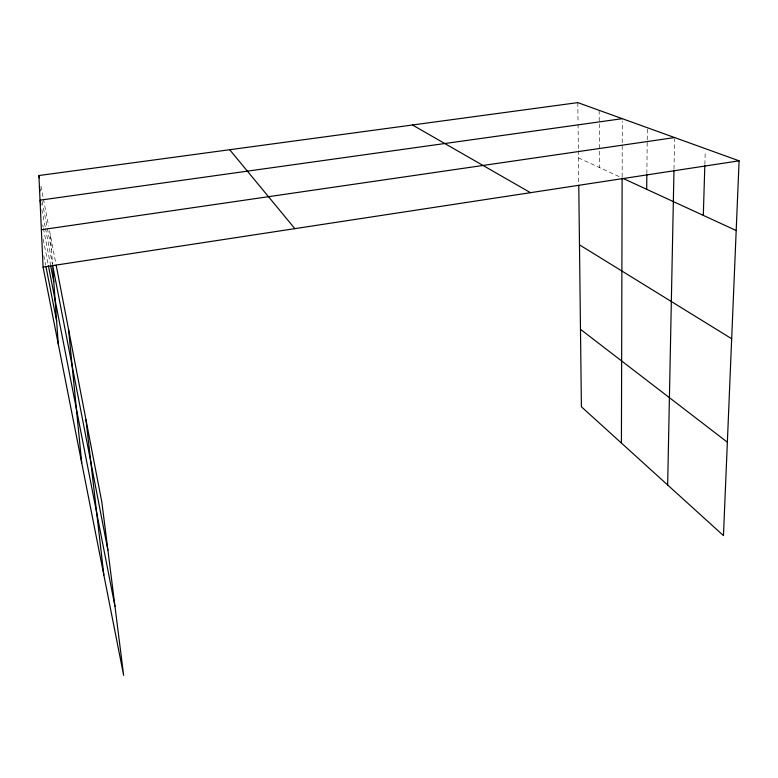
<?xml version="1.0" encoding="UTF-8"?>
<svg xmlns="http://www.w3.org/2000/svg" width="778" height="778" viewBox="0 0 778 778"><rect width="100%" height="100%" fill="white"/><g stroke="black" fill="none" stroke-linecap="round" stroke-linejoin="round"><path stroke-width="0.58" stroke-dasharray="3.89 2.92" d="M622.147 176.781L622.293 121.096M646.858 173.601L647.218 141.003M647.228 139.797L647.354 128.934M673.991 168.962L674.604 138.766M704.858 164.421L705.257 151.068M578.453 157.876L619.978 177.005M43.801 255.709L45.669 265.191M42.732 224.9L43.198 227.264M43.422 228.44L50.551 265.074M43.228 239.274L48.119 264.287M40.933 186.107L43.198 197.855M43.432 199.022L48.635 226.038M49.539 230.735L55.958 264.034M42.158 201.405L47.147 227.225M47.38 228.401L51.465 249.524M41.847 209.593L45.27 227.234M45.494 228.401L52.34 263.684M50.444 235.433L52.486 263.684M577.801 102.618L578.044 123.041M578.054 124.237L578.355 149.464M578.365 150.669L578.764 184.114M599.186 110.33L599.468 167.552"/><path stroke-width="1.17" d="M621.418 443.071L622.137 177.997M646.683 189.297L646.849 174.817M667.66 484.995L673.972 170.178M703.312 215.38L704.819 165.636M56.181 265.22L101.869 502.267L123.653 675.382L43.072 267.078L38.9 175.536L577.801 102.618L739.1 160.832L723.462 535.595L581.399 406.777L578.774 185.3M43.072 267.078L739.1 160.832M41.37 229.753L674.623 137.56M40.018 200.179L622.303 118.674M623.207 178.493L736.192 230.531M412.457 124.986L530.489 192.681M579.484 244.846L731.68 338.751M580.485 329.337L727.362 442.196M229.695 149.716L294.862 228.644M45.902 266.377L56.609 320.925M50.784 266.261L53.779 281.617M48.353 265.473L114.959 606.295M38.9 175.536L39.357 177.88M39.435 187.323L40.116 190.843M40.252 201.356L40.933 204.886M107.889 550.124L52.564 264.86L58.292 344.177M85.969 419.77L103.853 575.049M68.522 329.23L81.709 462.832"/></g></svg>
